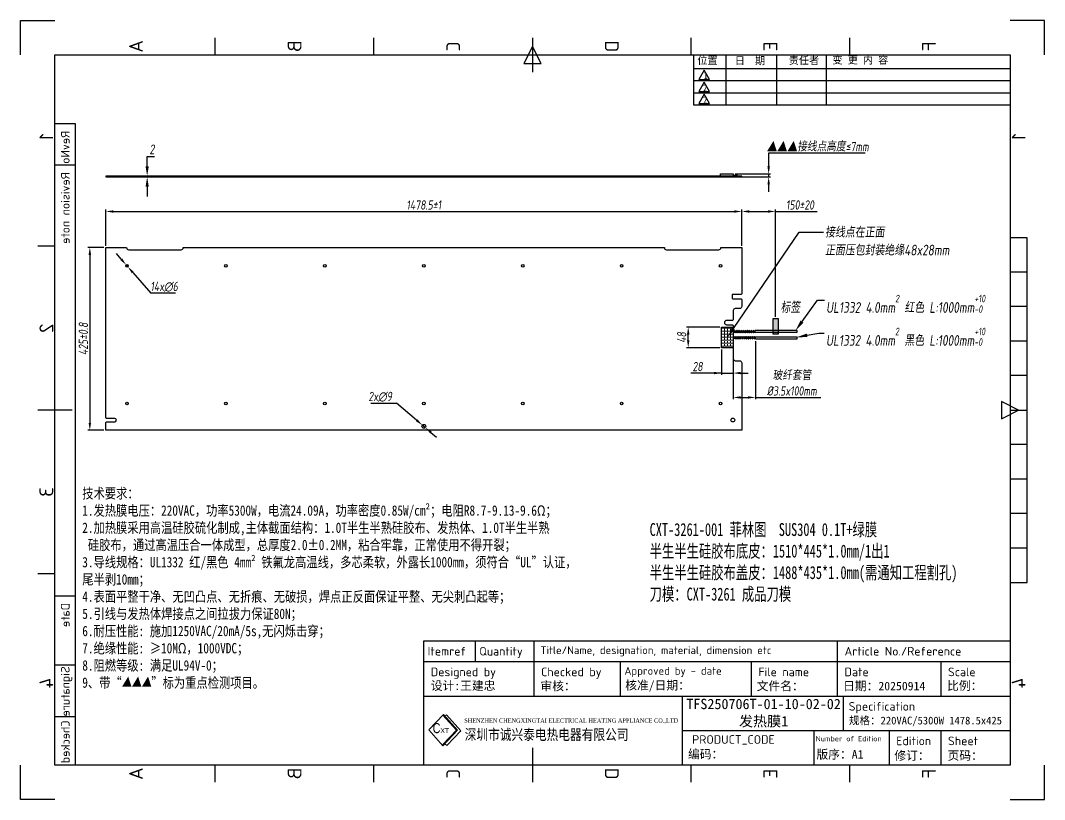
# Model space of a CAD drawing. Header units: millimetres. Extents: x -2003 to 8583, y -2734 to 1824.
# Drawn here: x -85 to 2296, y -2704 to -893 of the extents above; entities that cross this region are included whole.
import ezdxf
from ezdxf import colors
from ezdxf.entities.mleader import LeaderData, LeaderLine
from ezdxf.enums import TextEntityAlignment as Align
from ezdxf.math import Vec2, Vec3

# ---------------------------------------------------------------- set-up
doc = ezdxf.new("R2010")
doc.units = ezdxf.units.MM
doc.header["$PDMODE"] = 35
doc.header["$PDSIZE"] = -8
for name, color, linetype in [('FRAME 025', 7, 'Continuous'), ('FRAME 050', 6, 'Continuous'), ('FRAME 070', 5, 'Continuous'), ('FRAME 200', 8, 'Continuous'), ('发热膜', 7, 'Continuous')]:
    doc.layers.add(name, color=color, linetype=linetype)
for name, color, linetype, lineweight in [('参照', 6, 'Continuous', 9), ('填充', 251, 'Continuous', 9), ('标注', 84, 'Continuous', 9)]:
    doc.layers.add(name, color=color, linetype=linetype, lineweight=lineweight)
doc.styles.add('ISO Proportional', font='isocpeur.ttf')
doc.styles.get("Standard").update_dxf_attribs({"font": 'txt', "width": 0.8})
doc.styles.add('工程字', font='', dxfattribs={"width": 0.7, "height": 16})
doc.styles.add('斜仿宋', font='tssdeng.shx', dxfattribs={"width": 0.8, "oblique": 8, "bigfont": 'tssdchn.shx'})
doc.styles.add('标注', font='', dxfattribs={"height": 12})
doc.styles.get('工程字').set_extended_font_data('SimSun')
doc.styles.get('标注').set_extended_font_data('SimSun')
doc.dimstyles.new('YanXiu', dxfattribs={"dimtxt": 22.5778, "dimasz": 22.5778, "dimexe": 11.2889, "dimexo": 5.64445, "dimgap": 5.64445, "dimtad": 1, "dimtoh": 1, "dimzin": 9, "dimdsep": 46, "dimtxsty": '斜仿宋', "dimcen": 22.5778, "dimazin": 2, "dimtfac": 1, "dimtmove": 0, "dimatfit": 3, "dimfxl": 1, "dimarcsym": 1})

# ---------------------------------------------------------------- blocks, each defined once
blk = doc.blocks.new('*D6')
at = {"layer": 'Defpoints', "color": 0}
for p in [(1592.2, -1337.4), (113.7, -1421.9), (1592.2, -1421.9)]:
    blk.add_point(p, dxfattribs=at)
at = {"layer": '标注', "color": 0, "lineweight": -2}
for p, q in [((113.7, -1417.6), (113.7, -1333.1)), ((1592.2, -1417.6), (1592.2, -1333.1)), ((131, -1337.4), (1574.9, -1337.4))]:
    blk.add_line(p, q, dxfattribs=at)
at = {"layer": '标注', "color": 0}
for points in [[(131, -1334.6), (131, -1340.3), (113.7, -1337.4)], [(1574.9, -1340.3), (1574.9, -1334.6), (1592.2, -1337.4)]]:
    blk.add_solid(points, dxfattribs=at)
at = {"layer": '标注', "color": 6, "insert": (853, -1322.3), "char_height": 21.6, "attachment_point": 5, "style": '斜仿宋'}
blk.add_mtext('\\A1;1478.5%%p1', dxfattribs=at)
blk = doc.blocks.new('*D7')
at = {"layer": 'Defpoints', "color": 0}
for p in [(161, -1461.4), (164.9, -1466)]:
    blk.add_point(p, dxfattribs=at)
at = {"layer": '标注', "color": 0, "lineweight": -2}
for p, q in [((149.6, -1448.4), (138.3, -1435.4)), ((161, -1461.4), (164.9, -1466)), ((176.3, -1479), (218.4, -1527.4)), ((276, -1527.4), (218.4, -1527.4))]:
    blk.add_line(p, q, dxfattribs=at)
at = {"layer": '标注', "color": 0}
for points in [[(147.5, -1450.3), (151.8, -1446.5), (161, -1461.4)], [(178.5, -1477.1), (174.1, -1480.9), (164.9, -1466)]]:
    blk.add_solid(points, dxfattribs=at)
at = {"layer": '标注', "color": 0, "insert": (249.4, -1512.3), "char_height": 21.6, "attachment_point": 5, "style": '斜仿宋'}
blk.add_mtext('14x∅6', dxfattribs=at)
blk = doc.blocks.new('*D8')
at = {"layer": 'Defpoints', "color": 0}
for p in [(849.5, -1833.8), (856.4, -1839.6)]:
    blk.add_point(p, dxfattribs=at)
at = {"layer": '标注', "color": 0, "lineweight": -2}
for p, q in [((729.7, -1783.1), (789.8, -1783.1)), ((836.4, -1822.6), (789.8, -1783.1)), ((856.4, -1839.6), (849.5, -1833.8)), ((869.6, -1850.8), (882.8, -1862))]:
    blk.add_line(p, q, dxfattribs=at)
at = {"layer": '标注', "color": 0}
for points in [[(834.5, -1824.8), (838.2, -1820.4), (849.5, -1833.8)], [(871.4, -1848.6), (867.7, -1853), (856.4, -1839.6)]]:
    blk.add_solid(points, dxfattribs=at)
at = {"layer": '标注', "color": 0, "insert": (751.7, -1768), "char_height": 21.6, "attachment_point": 5, "style": '斜仿宋'}
blk.add_mtext('2x∅9', dxfattribs=at)
blk = doc.blocks.new('*D9')
at = {"layer": 'Defpoints', "color": 0}
for p in [(1670.8, -1337.4), (1592.2, -1420.9), (1670.8, -1586.8)]:
    blk.add_point(p, dxfattribs=at)
at = {"layer": '标注', "color": 0, "lineweight": -2}
for p, q in [((1592.2, -1416.6), (1592.2, -1333.1)), ((1670.8, -1582.5), (1670.8, -1333.1)), ((1609.5, -1337.4), (1653.5, -1337.4)), ((1670.8, -1337.4), (1767.1, -1337.4))]:
    blk.add_line(p, q, dxfattribs=at)
at = {"layer": '标注', "color": 0}
for points in [[(1609.5, -1334.6), (1609.5, -1340.3), (1592.2, -1337.4)], [(1653.5, -1340.3), (1653.5, -1334.6), (1670.8, -1337.4)]]:
    blk.add_solid(points, dxfattribs=at)
at = {"layer": '标注', "color": 6, "insert": (1727.6, -1322.3), "char_height": 21.6, "attachment_point": 5, "style": '斜仿宋'}
blk.add_mtext('150%%P20', dxfattribs=at)
blk = doc.blocks.new('*D10')
at = {"layer": 'Defpoints', "color": 0}
for p in [(1572.2, -1634.5), (1624, -1634.5), (1624, -1769.6)]:
    blk.add_point(p, dxfattribs=at)
at = {"layer": '标注', "color": 0, "lineweight": -2}
for p, q in [((1572.2, -1638.8), (1572.2, -1774)), ((1624, -1638.8), (1624, -1774)), ((1589.5, -1769.6), (1606.8, -1769.6)), ((1624, -1769.6), (1776, -1769.6))]:
    blk.add_line(p, q, dxfattribs=at)
at = {"layer": '标注', "color": 0}
for points in [[(1589.5, -1766.8), (1589.5, -1772.5), (1572.2, -1769.6)], [(1606.8, -1772.5), (1606.8, -1766.8), (1624, -1769.6)]]:
    blk.add_solid(points, dxfattribs=at)
at = {"layer": '标注', "color": 0, "insert": (1708.7, -1736.5), "char_height": 21.6, "attachment_point": 5, "style": '斜仿宋'}
blk.add_mtext('\\A1;玻纤套管{\\Ftssdeng.shx,tssdchn.shx;^J}%%C3.5x100mm', dxfattribs=at)
blk = doc.blocks.new('*D14')
at = {"layer": 'Defpoints', "color": 0}
for p in [(1545.2, -1654.2), (1572.2, -1654.2), (1572.2, -1713)]:
    blk.add_point(p, dxfattribs=at)
at = {"layer": '标注', "color": 0, "lineweight": -2}
for p, q in [((1545.2, -1658.5), (1545.2, -1717.3)), ((1572.2, -1658.5), (1572.2, -1717.3)), ((1545.2, -1713), (1474, -1713)), ((1545.2, -1713), (1572.2, -1713)), ((1589.5, -1713), (1606.8, -1713))]:
    blk.add_line(p, q, dxfattribs=at)
at = {"layer": '标注', "color": 0}
for points in [[(1527.9, -1715.8), (1527.9, -1710.1), (1545.2, -1713)], [(1589.5, -1710.1), (1589.5, -1715.8), (1572.2, -1713)]]:
    blk.add_solid(points, dxfattribs=at)
at = {"layer": '标注', "color": 0, "insert": (1489.5, -1697.9), "char_height": 21.6, "attachment_point": 5, "style": '斜仿宋'}
blk.add_mtext('28', dxfattribs=at)
blk = doc.blocks.new('*D15')
at = {"layer": 'Defpoints', "color": 0}
for p in [(1467.7, -1606.2), (1545.2, -1606.2), (1545.2, -1654.2)]:
    blk.add_point(p, dxfattribs=at)
at = {"layer": '标注', "color": 0, "lineweight": -2}
for p, q in [((1540.9, -1606.2), (1463.4, -1606.2)), ((1467.7, -1636.9), (1467.7, -1623.5)), ((1540.9, -1654.2), (1463.4, -1654.2))]:
    blk.add_line(p, q, dxfattribs=at)
at = {"layer": '标注', "color": 0}
for points in [[(1470.6, -1623.5), (1464.8, -1623.5), (1467.7, -1606.2)], [(1464.8, -1636.9), (1470.6, -1636.9), (1467.7, -1654.2)]]:
    blk.add_solid(points, dxfattribs=at)
at = {"layer": '标注', "color": 0, "insert": (1452.6, -1630.2), "char_height": 21.6, "attachment_point": 5, "rotation": 90, "style": '斜仿宋'}
blk.add_mtext('48', dxfattribs=at)
blk = doc.blocks.new('*D16')
at = {"layer": 'Defpoints', "color": 0}
for p in [(1572.2, -1250.1), (1572.2, -1257.1), (1654.7, -1257.1)]:
    blk.add_point(p, dxfattribs=at)
at = {"layer": '标注', "color": 0, "lineweight": -2}
for p, q in [((1879.1, -1202), (1654.7, -1202)), ((1654.7, -1202), (1654.7, -1232.8)), ((1576.5, -1250.1), (1659, -1250.1)), ((1576.5, -1257.1), (1659, -1257.1)), ((1654.7, -1250.1), (1654.7, -1257.1)), ((1654.7, -1274.4), (1654.7, -1291.7))]:
    blk.add_line(p, q, dxfattribs=at)
at = {"layer": '标注', "color": 0}
for points in [[(1651.8, -1232.8), (1657.6, -1232.8), (1654.7, -1250.1)], [(1657.6, -1274.4), (1651.8, -1274.4), (1654.7, -1257.1)]]:
    blk.add_solid(points, dxfattribs=at)
at = {"layer": '标注', "color": 0, "insert": (1769, -1186.9), "char_height": 21.6, "attachment_point": 5, "style": '斜仿宋'}
blk.add_mtext('{\\fArial|b0|i0|c0|p34;▲▲▲}接线点高度≤7mm', dxfattribs=at)
blk = doc.blocks.new('*D17')
at = {"layer": 'Defpoints', "color": 0}
for p in [(113.7, -1420.9), (76.6, -1845.9), (113.7, -1845.9)]:
    blk.add_point(p, dxfattribs=at)
at = {"layer": '标注', "color": 0, "lineweight": -2}
for p, q in [((109.4, -1420.9), (72.3, -1420.9)), ((76.6, -1438.2), (76.6, -1828.7)), ((109.4, -1845.9), (72.3, -1845.9))]:
    blk.add_line(p, q, dxfattribs=at)
at = {"layer": '标注', "color": 0}
for points in [[(79.5, -1438.2), (73.7, -1438.2), (76.6, -1420.9)], [(73.7, -1828.7), (79.5, -1828.7), (76.6, -1845.9)]]:
    blk.add_solid(points, dxfattribs=at)
at = {"layer": '标注', "color": 6, "insert": (61.5, -1633.4), "char_height": 21.6, "attachment_point": 5, "rotation": 90, "style": '斜仿宋'}
blk.add_mtext('\\A1;425%%p0.8', dxfattribs=at)
blk = doc.blocks.new('*D18')
at = {"layer": 'Defpoints', "color": 0}
for p in [(113.7, -1255.1), (113.7, -1257.1), (209.9, -1255.1)]:
    blk.add_point(p, dxfattribs=at)
at = {"layer": '参照', "color": 0, "lineweight": -2}
for p, q in [((209.9, -1210), (226.6, -1210)), ((209.9, -1232.5), (209.9, -1210)), ((119.4, -1255.1), (221.1, -1255.1)), ((119.4, -1257.1), (221.1, -1257.1)), ((209.9, -1257.1), (209.9, -1255.1)), ((209.9, -1279.7), (209.9, -1302.3))]:
    blk.add_line(p, q, dxfattribs=at)
at = {"layer": '参照', "color": 0}
for points in [[(206.1, -1232.5), (213.6, -1232.5), (209.9, -1255.1)], [(213.6, -1279.7), (206.1, -1279.7), (209.9, -1257.1)]]:
    blk.add_solid(points, dxfattribs=at)
at = {"layer": '参照', "color": 0, "insert": (221.1, -1193), "char_height": 22.6, "attachment_point": 5, "style": '斜仿宋'}
blk.add_mtext('2', dxfattribs=at)

msp = doc.modelspace()

# ---------------------------------------------------------------- hatches: boundary and pattern name
h = msp.add_hatch(color=256)
h.dxf.hatch_style = 1
h.paths.add_polyline_path([(1664.301, -1621.921), (1677.27, -1621.921), (1677.27, -1586.779), (1664.301, -1586.779)])
at = {"layer": '参照'}
h = msp.add_hatch(dxfattribs=at)
h.set_pattern_fill('ANGLE', color=6)
h.set_pattern_definition([(0, (1489.448, -1706.395), (0, 6.985), [5.08, -1.905]), (90, (1489.448, -1706.395), (-6.985, 4e-16), [5.08, -1.905])])
h.paths.add_polyline_path([(1545.215, -1606.189), (1572.215, -1606.189), (1572.215, -1654.189), (1545.215, -1654.189)])
at = {"layer": '填充'}
h = msp.add_hatch(dxfattribs=at)
h.set_pattern_fill('ANSI37', color=256)
h.set_pattern_definition([(45, (1572.2147, -1624.886), (-2.24506, 2.24506), []), (135, (1572.2147, -1624.886), (-2.24506, -2.24506), [])])
h.paths.add_polyline_path([(1572.215, -1634.464), (1624.037, -1634.464), (1624.037, -1627.914), (1572.215, -1627.914)])
h.paths.add_polyline_path([(1572.215, -1619.464), (1624.037, -1619.464), (1624.037, -1612.914), (1572.215, -1612.914)])

# ---------------------------------------------------------------- linework, layer by layer
for points in [[(1504.896, -1008.734), (1492.294, -1030.561), (1517.499, -1030.561)], [(1504.896, -1036.8), (1492.294, -1058.628), (1517.499, -1058.628)], [(1504.896, -1064.866), (1492.294, -1086.694), (1517.499, -1086.694)], [(1664.301, -1621.921), (1677.27, -1621.921), (1677.27, -1586.779), (1664.301, -1586.779)]]:
    msp.add_lwpolyline(points, close=True)
at = {"color": 7, "linetype": 'Continuous', "lineweight": 25}
for points in [[(113.715, -1257.113), (1592.215, -1257.113), (1592.215, -1255.113), (113.715, -1255.113)], [(1545.215, -1606.189), (1572.215, -1606.189), (1572.215, -1654.189), (1545.215, -1654.189)]]:
    msp.add_lwpolyline(points, close=True, dxfattribs=at)
for points in [[(114.715, -1257.113), (114.715, -1255.113)], [(162.215, -1257.113), (162.215, -1255.113)], [(167.215, -1257.113), (167.215, -1255.113)], [(288.715, -1255.113), (288.715, -1257.113)], [(293.715, -1255.113), (293.715, -1257.113)], [(1412.215, -1257.113), (1412.215, -1255.113)], [(1417.215, -1257.113), (1417.215, -1255.113)], [(1538.715, -1255.113), (1538.715, -1257.113)], [(1542.965, -1255.113), (1542.965, -1250.113), (1572.215, -1250.113), (1572.215, -1255.113)], [(1543.715, -1255.113), (1543.715, -1257.113)], [(1582.215, -1255.113), (1582.215, -1254.113), (1572.215, -1254.113)], [(1591.215, -1255.113), (1591.215, -1257.113)], [(1624.037, -1618.189), (1720.79, -1618.189), (1720.79, -1614.189), (1624.037, -1614.189)], [(1624.037, -1633.189), (1720.79, -1633.189), (1720.79, -1629.189), (1624.037, -1629.189)]]:
    msp.add_lwpolyline(points, dxfattribs=at)
msp.add_lwpolyline([(1543.715, -1420.939), (1592.215, -1420.939), (1592.215, -1528.639, -0.41421356), (1590.715, -1530.139), (1571.115, -1530.139, 0.41421356), (1569.615, -1531.639), (1569.615, -1538.939, 0.41421356), (1571.115, -1540.439), (1590.715, -1540.439, -0.41421356), (1592.215, -1541.939), (1592.215, -1557.939, -0.41421356), (1587.215, -1562.939), (1577.215, -1562.939, 0.41421356), (1572.215, -1567.939), (1572.215, -1589.139, -0.41421356), (1570.715, -1590.639), (1556.965, -1590.639, 1), (1556.965, -1600.739), (1570.715, -1600.739, -0.41421356), (1572.215, -1602.239), (1572.215, -1679.439, 0.41421356), (1577.215, -1684.439), (1587.215, -1684.439, -0.41421356), (1592.215, -1689.439), (1592.215, -1845.939), (113.715, -1845.939), (113.715, -1827.517), (115.192, -1826.039), (134.465, -1826.039, 1), (134.465, -1818.339), (115.192, -1818.339), (113.715, -1816.861), (113.715, -1420.939), (162.215, -1420.939), (162.215, -1421.439, 0.41421356), (167.215, -1426.439), (288.715, -1426.439, 0.41421356), (293.715, -1421.439), (293.715, -1420.939), (1412.215, -1420.939), (1412.215, -1421.439, 0.41421356), (1417.215, -1426.439), (1538.715, -1426.439, 0.41421356), (1543.715, -1421.439)], format="xyb", close=True, dxfattribs=at)
at = {"color": 7, "linetype": 'Continuous', "lineweight": 25, "const_width": 0.5, "flags": 128}
for points in [[(1572.215, -1619.464), (1624.037, -1619.464), (1624.037, -1612.914), (1572.215, -1612.914)], [(1572.215, -1634.464), (1624.037, -1634.464), (1624.037, -1627.914), (1572.215, -1627.914)]]:
    msp.add_lwpolyline(points, dxfattribs=at)
at = {"lineweight": 9}
msp.add_lwpolyline([(898.535, -2506.772), (864.625, -2542.156), (897.623, -2579.095), (931.719, -2543.339)], close=True, dxfattribs=at)
for points in [[(896.095, -2577.384), (928.677, -2543.217), (897.03, -2508.342)], [(901.921, -2510.503), (905.481, -2507.556), (938.753, -2544.22), (906.263, -2578.291), (902.062, -2574.44)]]:
    msp.add_lwpolyline(points, dxfattribs=at)
at = {"color": 7, "linetype": 'Continuous', "lineweight": 25}
for centre, radius in [((162.965, -1463.689), 3), ((392.965, -1463.689), 3), ((622.965, -1463.689), 3), ((852.965, -1463.689), 3), ((1082.965, -1463.689), 3), ((1312.965, -1463.689), 3), ((1542.965, -1463.689), 3), ((162.965, -1783.689), 3), ((392.965, -1783.689), 3), ((622.965, -1783.689), 3), ((852.965, -1783.689), 3), ((1082.965, -1783.689), 3), ((1312.965, -1783.689), 3), ((1542.965, -1783.689), 3), ((852.965, -1836.689), 4.5), ((1571.465, -1822.189), 4.5)]:
    msp.add_circle(centre, radius, dxfattribs=at)
at = {"layer": 'FRAME 050'}
for points in [[(368.251, -973.636), (368.251, -933.558)], [(736.971, -973.636), (736.971, -933.558)], [(1105.69, -933.558), (1105.69, -1013.714)], [(1474.409, -973.636), (1474.409, -933.558)], [(1843.129, -973.636), (1843.129, -933.558)], [(2215.856, -2199.853), (2255.934, -2199.853), (2255.934, -1398.289), (2215.856, -1398.289)], [(-4.476, -1418.328), (-44.554, -1418.328)], [(2255.934, -1478.445), (2215.856, -1478.445)], [(2255.934, -1558.602), (2215.856, -1558.602)], [(2255.934, -1638.758), (2215.856, -1638.758)], [(2255.934, -1718.914), (2215.856, -1718.914)], [(35.602, -1799.071), (-44.554, -1799.071)], [(2215.856, -1799.071), (2255.934, -1799.071)], [(2255.934, -1879.227), (2215.856, -1879.227)], [(2255.934, -1959.384), (2215.856, -1959.384)], [(2255.934, -2039.54), (2215.856, -2039.54)], [(2255.934, -2119.696), (2215.856, -2119.696)], [(-4.476, -2179.814), (-44.554, -2179.814)], [(1105.69, -2583.925), (1105.69, -2664.082)], [(368.251, -2664.082), (368.251, -2624.004)], [(736.971, -2664.082), (736.971, -2624.004)], [(1474.409, -2664.082), (1474.409, -2624.004)], [(1843.129, -2664.082), (1843.129, -2624.004)]]:
    msp.add_lwpolyline(points, dxfattribs=at)
for points in [[(1085.651, -993.675), (1125.729, -993.675), (1105.69, -953.597)], [(2195.817, -1779.032), (2195.817, -1819.11), (2235.895, -1799.071)]]:
    msp.add_lwpolyline(points, close=True, dxfattribs=at)
at = {"layer": 'FRAME 070'}
for points in [[(2215.856, -1090.205), (1480.646, -1090.205), (1480.646, -973.636)], [(1555.194, -973.636), (1555.194, -1090.205)], [(1672.78, -973.636), (1672.78, -1090.205)], [(1788.544, -973.636), (1788.544, -1090.205)], [(2215.856, -1006.006), (1480.646, -1006.006)], [(2215.856, -1034.072), (1480.646, -1034.072)], [(2215.856, -1062.138), (1480.646, -1062.138)], [(43.618, -2624.004), (43.618, -1133.949), (-4.476, -1133.949)], [(43.618, -1230.136), (-4.476, -1230.136)], [(1815.074, -2463.691), (1815.074, -2335.441)], [(1310.089, -2463.691), (1310.089, -2383.534)], [(1614.683, -2463.691), (1614.683, -2383.534)], [(2055.543, -2463.691), (2055.543, -2383.534)], [(1454.37, -2624.004), (1454.37, -2463.691)], [(1828.696, -2543.847), (1828.696, -2463.691)], [(43.618, -2511.785), (-4.476, -2511.785)], [(1454.37, -2543.847), (2215.856, -2543.847)], [(1760.543, -2624.004), (1760.543, -2543.847)], [(1935.309, -2624.004), (1935.309, -2543.847)], [(2055.543, -2624.004), (2055.543, -2543.847)]]:
    msp.add_lwpolyline(points, dxfattribs=at)
at = {"layer": 'FRAME 200'}
for points in [[(-84.632, -973.636), (-84.632, -893.479), (-4.476, -893.479)], [(2296.013, -973.636), (2296.013, -893.479), (2215.856, -893.479)], [(-4.476, -2704.16), (-84.632, -2704.16), (-84.632, -2624.004)], [(2215.856, -2704.16), (2296.013, -2704.16), (2296.013, -2624.004)]]:
    msp.add_lwpolyline(points, dxfattribs=at)

# ---------------------------------------------------------------- texts
at = {"char_height": 16.393, "attachment_point": 1}
for s, insert in [('1', (1503.705, -1013.307)), ('2', (1502.238, -1042.107)), ('2', (1502.238, -1070.173))]:
    msp.add_mtext_dynamic_manual_height_columns(s, width=47.52405, gutter_width=95.625, heights=[-16.393], dxfattribs=dict(at, insert=insert))
at = {"lineweight": 0, "insert": (1377.989, -2061.642), "char_height": 30, "width": 1015.18856, "attachment_point": 1, "style": '工程字'}
msp.add_mtext('CXT-32{\\fSimSun|b0|i0|c0|p2;61-\\fSimSun|b0|i0|c134|p2;001} 菲林图  SUS304 0.1T+绿膜\\P半生半生硅胶布底皮：{\\fSimSun|b0|i0|c0|p2;1510*445}*1.0mm/1出1\\P半生半生硅胶布盖皮：{\\fSimSun|b0|i0|c0|p2;1488}*{\\fSimSun|b0|i0|c0|p2;435}*1.0mm(需通知工程割孔)\\P刀模：CXT-3{\\fSimSun|b0|i0|c0|p2;261} 成品刀模', dxfattribs=at)
at = {"insert": (873.642, -2526.521), "char_height": 27.25573, "width": 51.82843, "attachment_point": 1}
msp.add_mtext('{\\fFZShuTi|b0|i0|c134|p2;\\H0.8571x;C\\H0.5x;XT}', dxfattribs=at)
at = {"layer": 'FRAME 025', "style": 'ISO Proportional', "text_generation_flag": 2}
for s, p in [('RevNo', (19.571, -1149.98)), ('Revision note', (19.571, -1246.168)), ('Date', (19.571, -2247.269)), ('Signature', (19.571, -2394.444)), ('Checked', (19.571, -2520.466))]:
    msp.add_text(s, height=20.0391, rotation=2250, dxfattribs=at).set_placement(p, align=Align.MIDDLE_LEFT)
at = {"layer": 'FRAME 025', "style": 'ISO Proportional'}
for s, height, p in [('Itemref', 20.0391, (861.874, -2359.488)), ('Quantity', 20.0391, (981.994, -2359.488)), ('Title/Name, designation, material, dimension etc', 18.03519, (1124.126, -2357.083)), ('Article No./Reference', 20.0391, (1831.105, -2359.488)), ('Designed by', 20.0391, (869.229, -2407.581)), ('Checked by', 20.0391, (1125.729, -2407.581)), ('Approved by - date', 18.03519, (1319.492, -2405.177)), ('File name', 20.0391, (1630.714, -2407.581)), ('Date', 20.0391, (1831.105, -2407.581)), ('Scale', 20.0391, (2071.575, -2407.581)), ('Specification', 20.0391, (1840.803, -2487.652)), ('Number of Edition', 12.25337, (1764.076, -2562.813)), ('Edition', 20.0391, (1951.34, -2567.894)), ('Sheet', 20.0391, (2071.575, -2567.894))]:
    msp.add_text(s, height=height, rotation=2160, dxfattribs=at).set_placement(p, align=Align.MIDDLE_LEFT)
at = {"layer": 'FRAME 025'}
for s, insert, char_height, width, attachment_point, style in [('{\\fSimSun|b0|i0|c134|p2;设计:王建忠}', (869.229, -2429.624), 20.0391, 432.72622, 1, 'ISO Proportional'), ('{\\fￋￎￌﾣﾤ|b0|i0|c134|p2;审核：}', (1124.105, -2430.425), 20.0391, 164.32061, 1, 'ISO Proportional'), ('{\\fSimSun|b0|i0|c134|p2;核准/日期：}', (1321.271, -2428.705), 20.0391, 314.85174, 1, 'ISO Proportional'), ('{\\fￋￎￌﾣﾤ|b0|i0|c134|p2;文件名：}', (1626.892, -2430.425), 20.0391, 164.32061, 1, 'ISO Proportional'), ('{\\fSimSun|b0|i0|c134|p2;日期：\\C1;2025\\fSimSun|b0|i0|c0|p2;0914}', (1827.8, -2430.425), 20.0391, 367.14022, 1, 'ISO Proportional'), ('{\\fￋￎￌﾣﾤ|b0|i0|c134|p2;比例：}', (2069.556, -2429.862), 20.0391, 164.32061, 1, 'ISO Proportional'), ('{\\f宋体|b0|i0|c134|p2;\\f宋体|b0|i0|c0|p2;TFS250706T-01-10-02-02\\P\\f宋体|b0|i0|c134|p2;\\f宋体|b0|i0|c0|p2;发热膜\\f宋体|b0|i0|c134|p2;1}', (1642.912, -2503.452), 24, 510.17537, 5, '标注'), ('{\\fSimSun|b0|i0|c134|p2;规格：2\\fSimSun|b0|i0|c0|p2;20\\fSimSun|b0|i0|c134|p2;VAC/\\fSimSun|b0|i0|c0|p2;5300\\fSimSun|b0|i0|c134|p2;W \\fSimSun|b0|i0|c0|p2;1478.5x425}', (1841.173, -2511.578), 18.035189, 434.03985, 1, 'ISO Proportional'), ('{\\fSimSun|b0|i0|c134|p2;编码：}', (1467.186, -2588.76), 20.0391, 416.05815, 1, 'ISO Proportional'), ('{\\fSimSun|b0|i0|c134|p2;版序：A\\fSimSun|b0|i0|c0|p2;1}', (1765.824, -2589.19), 20.0391, 205.51116, 1, 'ISO Proportional'), ('{\\fￋￎￌﾣﾤ|b0|i0|c134|p2;修订：}', (1946.955, -2592.087), 20.0391, 164.32061, 1, 'ISO Proportional'), ('{\\fￋￎￌﾣﾤ|b0|i0|c134|p2;页码：}', (2070.616, -2592.064), 20.0391, 164.32061, 1, 'ISO Proportional')]:
    msp.add_mtext(s, dxfattribs=dict(at, insert=insert, char_height=char_height, width=width, attachment_point=attachment_point, style=style))
at = {"layer": 'FRAME 025', "color": 5, "insert": (947.004, -2515.596), "char_height": 12.559684, "width": 501.49459, "attachment_point": 1}
msp.add_mtext('{\\fTimes New Roman|b0|i0|c0|p18;\\H0.7937x;SHENZHEN CHENGXINGTAI ELECTRICAL HEATING APPLIANCE CO.,LTD}', dxfattribs=at)
at = {"layer": 'FRAME 025', "color": 1, "insert": (948.113, -2540.803), "char_height": 26.16601, "width": 498.40017, "attachment_point": 1}
msp.add_mtext('{\\fSimSun|b0|i0|c134|p2;\\H0.9524x;深圳市诚兴泰电热电器有限公司}', dxfattribs=at)
at = {"layer": 'FRAME 025', "style": 'ISO Proportional', "flags": 8}
msp.add_attdef('PRODUCT_CODE', text='X', height=20.039, rotation=2160, dxfattribs=at).set_placement((1572.819, -2565.548), align=Align.MIDDLE)
at = {"layer": 'FRAME 050', "style": 'ISO Proportional', "text_generation_flag": 2}
for s, p in [('A', (183.892, -953.597)), ('B', (552.611, -953.597)), ('C', (921.33, -953.597)), ('D', (1290.05, -953.597)), ('E', (1658.769, -953.597)), ('F', (2027.489, -953.597)), ('1', (-24.515, -1164.007)), ('1', (2235.895, -1164.007)), ('2', (-24.515, -1608.699)), ('3', (-24.515, -1989.442)), ('4', (-24.515, -2433.632)), ('4', (2235.895, -2433.632)), ('A', (183.892, -2644.043)), ('B', (552.611, -2644.043)), ('C', (921.33, -2644.043)), ('D', (1290.05, -2644.043)), ('E', (1658.769, -2644.043)), ('F', (2027.489, -2644.043))]:
    msp.add_text(s, height=32.063, rotation=2250, dxfattribs=at).set_placement(p, align=Align.MIDDLE)
at = {"layer": '标注', "char_height": 17.3138, "attachment_point": 1, "style": '标注'}
for s, insert, width in [('位置', (1488.81, -977.421), 339.80481), ('日  期', (1575.8, -978.224), 150.1057), ('责任者', (1701.329, -977.539), 343.47743), ('变 更 内 容', (1802.994, -976.592), 317.29356)]:
    msp.add_mtext(s, dxfattribs=dict(at, insert=insert, width=width))
at = {"layer": '标注', "insert": (1727.948, -1547.343), "char_height": 25.9, "attachment_point": 3, "style": '斜仿宋'}
msp.add_mtext_dynamic_manual_height_columns('标签', width=140.2132, gutter_width=17.5, heights=[-25.9], dxfattribs=at)

# ---------------------------------------------------------------- dimensions: what is measured, and where the dimension line sits
at = {"layer": '参照'}
dim = msp.add_linear_dim(base=(209.86, -1255.113), p1=(113.715, -1257.113), p2=(113.715, -1255.113), angle=90, dimstyle='YanXiu', dxfattribs=at)
dim.commit()
dim.dimension.update_dxf_attribs({"geometry": '*D18', "text_midpoint": (221.058, -1193.024)})
at = {"layer": '标注'}
dim = msp.add_linear_dim(base=(1654.687, -1257.113), p1=(1572.215, -1250.113), p2=(1572.215, -1257.113), angle=90, text='{\\fArial|b0|i0|c0|p34;▲▲▲}接线点高度≤7mm', dimstyle='YanXiu', override={"dimtxt": 21.6, "dimasz": 17.28, "dimexe": 4.31784, "dimexo": 4.31784, "dimgap": 4.31784, "dimtxsty": '斜仿宋'}, dxfattribs=at)
dim.commit()
dim.dimension.update_dxf_attribs({"geometry": '*D16', "text_midpoint": (1769.048, -1202.017), "dimtype": 160})
dim = msp.add_linear_dim(base=(1592.215, -1337.445), p1=(113.715, -1421.939), p2=(1592.215, -1421.939), dimstyle='YanXiu', override={"dimtxt": 21.6, "dimasz": 17.28, "dimexe": 4.31784, "dimexo": 4.31784, "dimgap": 4.31784, "dimclrt": 6, "dimtol": 1, "dimlim": 0, "dimtp": 1, "dimtm": 1, "dimtfac": 1, "dimtdec": 3, "dimtolj": 1}, dxfattribs=at)
dim.commit()
dim.dimension.update_dxf_attribs({"geometry": '*D6', "text_midpoint": (852.965, -1322.327)})
dim = msp.add_linear_dim(base=(1670.785, -1337.445), p1=(1592.215, -1420.939), p2=(1670.785, -1586.779), text='150%%P20', dimstyle='YanXiu', override={"dimtxt": 21.6, "dimasz": 17.28, "dimexe": 4.31784, "dimexo": 4.31784, "dimgap": 4.31784, "dimtxsty": '斜仿宋', "dimclrt": 6}, dxfattribs=at)
dim.commit()
dim.dimension.update_dxf_attribs({"geometry": '*D9', "text_midpoint": (1727.598, -1322.327)})
dim = msp.add_linear_dim(base=(76.598, -1845.939), p1=(113.715, -1420.939), p2=(113.715, -1845.939), angle=270, dimstyle='YanXiu', override={"dimtxt": 21.6, "dimasz": 17.28, "dimexe": 4.31784, "dimexo": 4.31784, "dimgap": 4.31784, "dimclrt": 6, "dimtol": 1, "dimlim": 0, "dimtp": 0.8, "dimtm": 0.8, "dimtfac": 1, "dimtdec": 3, "dimtolj": 1}, dxfattribs=at)
dim.commit()
dim.dimension.update_dxf_attribs({"geometry": '*D17', "text_midpoint": (76.598, -1633.439), "dimtype": 160})
for p1, p2, text, override, picture, middle in [((160.995, -1461.427), (164.935, -1465.952), '14x<>', {"dimtxt": 21.6, "dimasz": 17.28, "dimexe": 4.31784, "dimexo": 4.31784, "dimgap": 4.31784}, '*D7', (249.359, -1527.408)), ((856.397, -1839.6), (849.533, -1833.779), '2x<>', {"dimtxt": 21.6, "dimasz": 17.28, "dimexe": 4.31784, "dimexo": 4.31784, "dimgap": 4.31784, "dimtxsty": '斜仿宋'}, '*D8', (751.708, -1783.142))]:
    dim = msp.add_diameter_dim_2p(p1=p1, p2=p2, text=text, dimstyle='YanXiu', override=override, dxfattribs=at)
    dim.commit()
    dim.dimension.update_dxf_attribs({"geometry": picture, "text_midpoint": middle, "dimtype": 163})
dim = msp.add_linear_dim(base=(1467.728, -1606.189), p1=(1545.215, -1654.189), p2=(1545.215, -1606.189), angle=90, dimstyle='YanXiu', override={"dimtxt": 21.6, "dimasz": 17.28, "dimexe": 4.31784, "dimexo": 4.31784, "dimgap": 4.31784}, dxfattribs=at)
dim.commit()
dim.dimension.update_dxf_attribs({"geometry": '*D15', "text_midpoint": (1452.61, -1630.189)})
for base, p1, p2, text, override, picture, middle in [((1624.037, -1769.635), (1572.215, -1634.464), (1624.037, -1634.464), '玻纤套管{\\Ftssdeng.shx,tssdchn.shx;^J}%%C3.5x100mm', {"dimtxt": 21.6, "dimasz": 17.28, "dimexe": 4.31784, "dimexo": 4.31784, "dimgap": 4.31784, "dimclrt": 0, "dimtol": 1, "dimtp": 0.8, "dimtm": 0.8, "dimtdec": 3, "dimtolj": 1}, '*D10', (1708.671, -1769.635)), ((1572.215, -1712.968), (1545.215, -1654.189), (1572.215, -1654.189), '28', {"dimtxt": 21.6, "dimasz": 17.28, "dimexe": 4.31784, "dimexo": 4.31784, "dimgap": 4.31784, "dimtxsty": '斜仿宋'}, '*D14', (1489.47, -1712.968))]:
    dim = msp.add_linear_dim(base=base, p1=p1, p2=p2, text=text, dimstyle='YanXiu', override=override, dxfattribs=at)
    dim.commit()
    dim.dimension.update_dxf_attribs({"geometry": picture, "text_midpoint": middle, "dimtype": 160})

# ---------------------------------------------------------------- leaders
ml = msp.add_multileader_mtext('Standard', dxfattribs=at)
ml.set_content('接线点在正面^J正面压包封装绝缘{\\Ftssdeng.shx,tssdchn.shx;48x}2{\\Ftssdeng.shx,tssdchn.shx;8}mm', color=256, style='斜仿宋')
ml.set_leader_properties()
ml.build(insert=Vec2(0, 0))
ml.multileader.update_dxf_attribs({"dogleg_length": 2, "arrow_head_size": 25, "scale": 10})
ctx = ml.context
ctx.base_point, ctx.scale, ctx.char_height, ctx.arrow_head_size, ctx.landing_gap_size, ctx.plane_origin = Vec3(1781.853, -1385.464), 10, 25, 25, 4, Vec3(1675.318, -1374.093)
notes = []
notes.append((ctx, [(0, (1, 1, 0), (1725.974, -1385.464), (1, 0), 55.879, [(0, [(1558.715, -1630.189)], 0, [])])]))
ctx.mtext.insert, ctx.mtext.flow_direction = Vec3(1785.853, -1372.964), 5
ml = msp.add_multileader_mtext('Standard', dxfattribs=at)
ml.set_content('UL1332 4.0mm{\\H0.7x;\\S2^ ;} 红色 L:{\\C6;1000mm{\\H0.7x;\\S+10^ -0;}}', color=256, style='斜仿宋')
ml.set_leader_properties()
ml.build(insert=Vec2(0, 0))
ml.multileader.update_dxf_attribs({"dogleg_length": 2, "arrow_head_size": 25, "scale": 10})
ctx = ml.context
ctx.base_point, ctx.scale, ctx.char_height, ctx.arrow_head_size, ctx.landing_gap_size, ctx.plane_origin = Vec3(1784.198, -1543.528), 10, 25, 25, 4, Vec3(1717.604, -1613.716)
notes.append((ctx, [(0, (1, 1, 0), (1768.26, -1543.528), (1, 0), 15.938, [(0, [(1717.604, -1613.716)], 0, [])])]))
ctx.mtext.insert, ctx.mtext.flow_direction = Vec3(1788.198, -1531.028), 5
ml = msp.add_multileader_mtext('Standard', dxfattribs=at)
ml.set_content('UL1332 4.0mm{\\H0.7x;\\S2^ ;} 黑色 L:{\\C6;1000mm{\\H0.7x;\\S+10^ -0;}}', color=256, style='斜仿宋')
ml.set_leader_properties()
ml.build(insert=Vec2(0, 0))
ml.multileader.update_dxf_attribs({"dogleg_length": 2, "arrow_head_size": 25, "scale": 10})
ctx = ml.context
ctx.base_point, ctx.scale, ctx.char_height, ctx.arrow_head_size, ctx.landing_gap_size, ctx.plane_origin = Vec3(1784.028, -1620.141), 10, 25, 25, 4, Vec3(1719.393, -1629.812)
notes.append((ctx, [(0, (1, 1, 0), (1771.732, -1620.141), (1, 0), 12.296, [(0, [(1719.393, -1629.812)], 0, [])])]))
ctx.mtext.insert, ctx.mtext.flow_direction = Vec3(1788.028, -1607.641), 5
for ctx, leaders in notes:
    for number, flags, end, landing, length, lines in leaders:
        leader = LeaderData()
        leader.index, (leader.has_last_leader_line, leader.has_dogleg_vector, leader.attachment_direction) = number, flags
        leader.last_leader_point, leader.dogleg_vector, leader.dogleg_length = Vec3(end), Vec3(landing), length
        for number, points, colour, breaks in lines:
            line = LeaderLine()
            line.index, line.vertices, line.color, line.breaks = number, Vec3.list(points), colors.encode_raw_color(colour), breaks
            leader.lines.append(line)
        ctx.leaders.append(leader)

# ---------------------------------------------------------------- next in the draw order: texts
at = {"layer": '发热膜', "lineweight": 0, "insert": (59.051, -1980.401), "char_height": 24, "width": 1153.36059, "attachment_point": 1, "bg_fill": 2}
msp.add_mtext('{\\fSimSun|b0|i0|c134|p2;技术要求：\\P1.发热膜电压：220VAC，功率\\fSimSun|b0|i0|c0|p2;5300\\fSimSun|b0|i0|c134|p2;W，电流24.09A，功率密度\\fSimSun|b0|i0|c0|p2;0.85\\fSimSun|b0|i0|c134|p2;W/cm²；电阻R8.7-9.13-9.6Ω；\\P\\fSimSun|b0|i0|c0|p2;2.\\fSimSun|b0|i0|c134|p2;加热膜采用高温硅胶硫化制成,主体截面结构：1.0T半生半熟硅胶布、发热体、1.0T半生半熟\\P 硅胶布，通过高温压合一体成型，总厚度2.0±0.2MM，粘合牢靠，正常使用不得开裂；\\P\\A1;\\fSimSun|b0|i0|c0|p2;3.\\fSimSun|b0|i0|c134|p2;导线规格：UL1332 红/黑色\\fSimSun|b0|i0|c0|p2; 4\\fSimSun|b0|i0|c134|p2;mm²\\fSimSun|b0|i0|c0|p2; \\fSimSun|b0|i0|c134|p2;铁氟龙高温线，多芯柔软，外露长\\fSimSun|b0|i0|c0|p2;1000\\fSimSun|b0|i0|c134|p2;mm，须符合“\\A0;UL”认证，尾半剥10mm；\\P\\A1;\\fSimSun|b0|i0|c0|p2;4.\\A0;\\fSimSun|b0|i0|c134|p2;表面平整干净、无凹凸点、无折痕、无破损，焊点正反面保证平整、无尖刺凸起等；\\P5\\fSimSun|b0|i0|c0|p2;.\\fSimSun|b0|i0|c134|p2;引线与发热体焊接点之间拉拔力保证80N；\\P6.耐压性能: 施加1250VAC/20mA/5s,无闪烁击穿；\\P7.绝缘性能: ≥10MΩ，1000VDC；\\P8.阻燃等级: 满足UL94V-0；\\P9、带“\\Ftssdeng.shx,tssdchn.shx;\\Q8;▲▲▲\\fSimSun|b0|i0|c134|p2;\\Q0;”标为重点检测项目。}', dxfattribs=at)

# ---------------------------------------------------------------- next in the draw order: linework, layer by layer
at = {"layer": 'FRAME 070'}
msp.add_lwpolyline([(2215.856, -2624.004), (-4.476, -2624.004), (-4.476, -973.636), (2215.856, -973.636)], close=True, dxfattribs=at)
for points in [[(43.618, -2231.237), (-4.476, -2231.237)], [(853.197, -2624.004), (853.197, -2335.441), (2215.856, -2335.441)], [(973.432, -2383.534), (973.432, -2335.441)], [(1109.698, -2463.691), (1109.698, -2335.441)], [(43.618, -2391.55), (-4.476, -2391.55)], [(853.197, -2383.534), (2215.856, -2383.534)], [(853.197, -2463.691), (2215.856, -2463.691)]]:
    msp.add_lwpolyline(points, dxfattribs=at)

doc.saveas('drawing.dxf')
